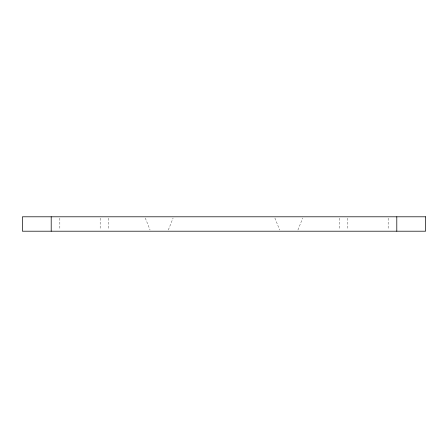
<?xml version="1.0" encoding="UTF-8"?>
<svg xmlns="http://www.w3.org/2000/svg" width="448" height="448" viewBox="0 0 448 448"><rect width="100%" height="100%" fill="white"/><g stroke="black" fill="none" stroke-linecap="round" stroke-linejoin="round"><path stroke-width="0.34" stroke-dasharray="2.24 1.68" d="M168.342 229.947L173.102 218.053M297.942 229.947L302.697 218.053M274.898 218.053L279.658 229.947M145.303 218.053L150.058 229.947M388.158 218.17L388.158 229.83M347.838 218.17L347.838 229.83M339.198 218.17L339.198 229.83M108.802 218.17L108.802 229.83M100.162 218.17L100.162 229.83M59.842 218.17L59.842 229.83"/><path stroke-width="0.67" d="M396.799 216.798L396.799 231.202M51.201 216.798L51.201 231.202M425.6 216.798L22.4 216.798L22.4 231.202L425.6 231.202L425.6 216.798"/></g></svg>
